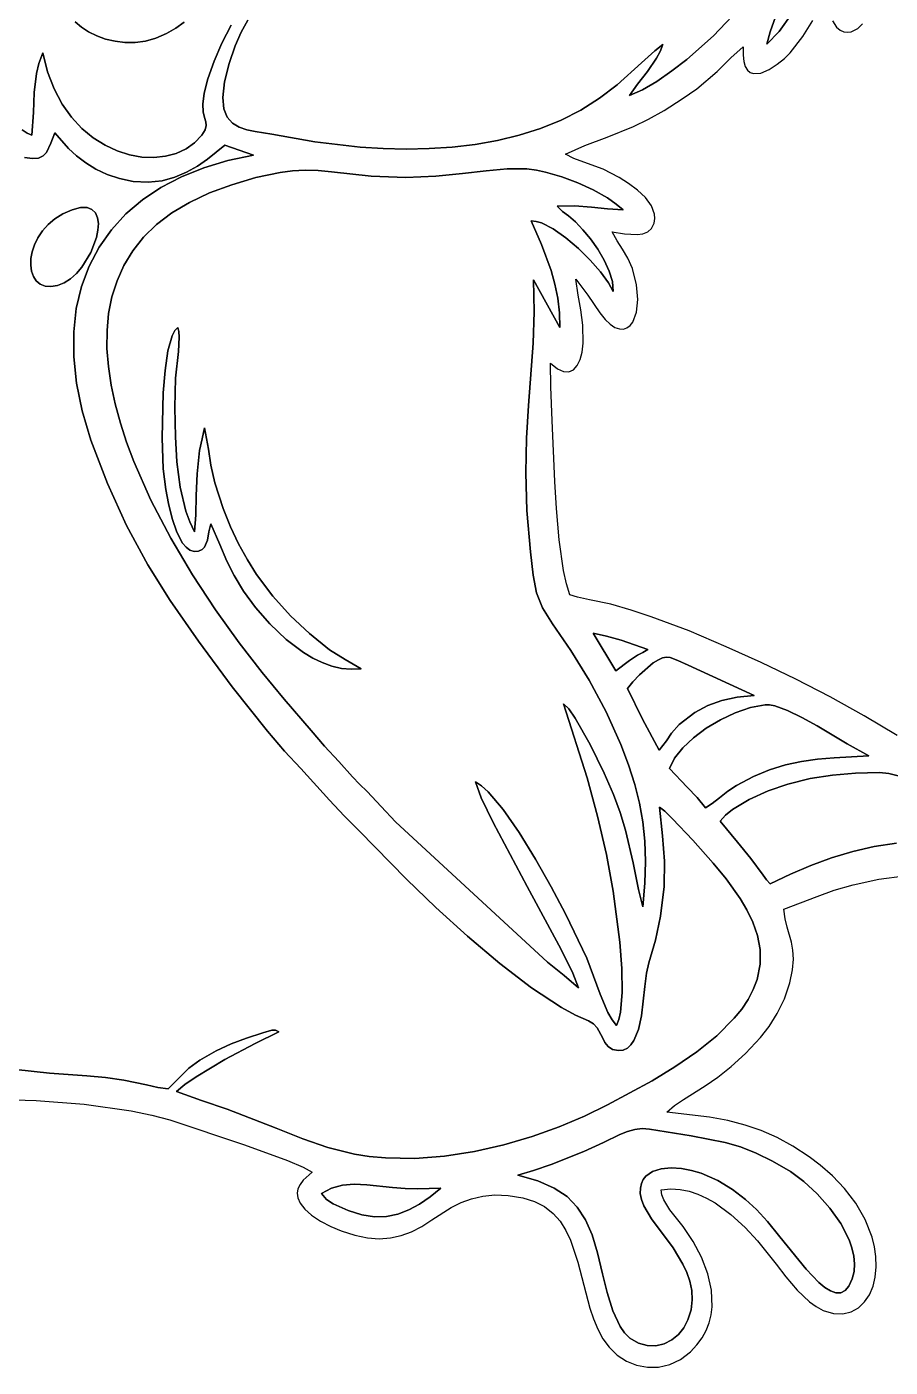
# Model space of a CAD drawing. Extents: x 1222 to 3994, y 2320 to 3800.
# Drawn here: x 2446.37 to 2460.85, y 3437.66 to 3460.13 of the extents above; entities that cross this region are included whole.
import ezdxf

# ---------------------------------------------------------------- set-up
doc = ezdxf.new("R2010")
doc.units = 0
doc.layers.add('layer_1', color=250, linetype='CONTINUOUS')

msp = doc.modelspace()

# ---------------------------------------------------------------- linework, layer by layer
at = {"layer": 'layer_1'}
for points in [[(2458.193, 3460.301), (2457.884, 3459.976), (2457.433, 3459.579), (2457.183, 3459.385), (2456.931, 3459.211), (2456.691, 3459.07), (2456.472, 3458.973), (2456.61, 3459.164), (2456.774, 3459.375), (2456.927, 3459.599), (2456.989, 3459.714), (2457.035, 3459.828), (2456.896, 3459.722), (2456.673, 3459.523), (2456.269, 3459.154), (2455.972, 3458.927), (2455.657, 3458.73), (2455.327, 3458.563), (2454.982, 3458.423), (2454.625, 3458.31), (2454.258, 3458.221), (2453.883, 3458.155), (2453.501, 3458.11), (2453.116, 3458.085), (2452.729, 3458.077), (2452.342, 3458.087), (2451.956, 3458.111), (2451.199, 3458.198), (2450.474, 3458.325), (2450.195, 3458.37), (2450.056, 3458.399), (2449.926, 3458.443), (2449.814, 3458.51), (2449.726, 3458.61), (2449.669, 3458.751), (2449.651, 3458.941), (2449.651, 3458.941), (2449.684, 3459.206), (2449.762, 3459.513), (2449.862, 3459.808), (2449.961, 3460.037), (2450.074, 3460.236)], [(2450.074, 3460.236), (2449.961, 3460.037), (2449.862, 3459.808), (2449.762, 3459.513), (2449.684, 3459.206), (2449.651, 3458.941), (2449.669, 3458.751), (2449.726, 3458.61), (2449.814, 3458.51), (2449.926, 3458.443), (2450.056, 3458.399), (2450.195, 3458.37), (2450.474, 3458.325), (2451.199, 3458.198), (2451.956, 3458.111), (2452.342, 3458.087), (2452.729, 3458.077), (2453.116, 3458.085), (2453.501, 3458.11), (2453.883, 3458.155), (2454.258, 3458.221), (2454.625, 3458.31), (2454.982, 3458.423), (2455.327, 3458.563), (2455.657, 3458.73), (2455.972, 3458.927), (2456.269, 3459.154), (2456.673, 3459.523), (2456.896, 3459.722), (2457.035, 3459.828), (2456.989, 3459.714), (2456.927, 3459.599), (2456.774, 3459.375), (2456.61, 3459.164), (2456.472, 3458.973), (2456.691, 3459.07), (2456.931, 3459.211), (2457.183, 3459.385), (2457.433, 3459.579), (2457.884, 3459.976), (2458.193, 3460.301)], [(2459.188, 3460.338), (2458.983, 3460.048), (2458.778, 3459.832), (2458.833, 3460.039), (2458.92, 3460.293)], [(2458.92, 3460.293), (2458.833, 3460.039), (2458.778, 3459.832), (2458.983, 3460.048), (2459.188, 3460.338)], [(2449.792, 3460.155), (2449.639, 3459.851), (2449.507, 3459.549), (2449.403, 3459.256), (2449.34, 3459.012), (2449.318, 3458.831), (2449.324, 3458.7), (2449.344, 3458.605), (2449.366, 3458.533), (2449.375, 3458.469), (2449.358, 3458.399), (2449.303, 3458.31), (2449.181, 3458.182), (2449.037, 3458.079), (2448.872, 3458.004), (2448.691, 3457.956), (2448.498, 3457.935), (2448.297, 3457.943), (2448.09, 3457.979), (2447.883, 3458.045), (2447.678, 3458.141), (2447.48, 3458.267), (2447.291, 3458.423), (2447.117, 3458.611), (2446.96, 3458.831), (2446.825, 3459.084), (2446.714, 3459.369), (2446.633, 3459.687), (2446.569, 3459.512), (2446.527, 3459.345), (2446.49, 3459.022), (2446.479, 3458.688), (2446.453, 3458.309), (2446.371, 3458.344), (2446.286, 3458.401)], [(2446.286, 3458.401), (2446.371, 3458.344), (2446.453, 3458.309), (2446.479, 3458.688), (2446.49, 3459.022), (2446.527, 3459.345), (2446.569, 3459.512), (2446.633, 3459.687), (2446.714, 3459.369), (2446.825, 3459.084), (2446.96, 3458.831), (2447.117, 3458.611), (2447.291, 3458.423), (2447.48, 3458.267), (2447.678, 3458.141), (2447.883, 3458.045), (2448.09, 3457.979), (2448.297, 3457.943), (2448.498, 3457.935), (2448.691, 3457.956), (2448.872, 3458.004), (2449.037, 3458.079), (2449.181, 3458.182), (2449.303, 3458.31), (2449.358, 3458.399), (2449.375, 3458.469), (2449.366, 3458.533), (2449.344, 3458.605), (2449.324, 3458.7), (2449.318, 3458.831), (2449.34, 3459.012), (2449.403, 3459.256), (2449.507, 3459.549), (2449.639, 3459.851), (2449.792, 3460.155)], [(2447.176, 3460.21), (2447.281, 3460.122), (2447.403, 3460.043), (2447.54, 3459.975), (2447.688, 3459.921), (2447.847, 3459.883), (2448.012, 3459.863), (2448.183, 3459.863), (2448.356, 3459.886), (2448.528, 3459.935), (2448.71, 3460.012), (2448.867, 3460.102), (2449.005, 3460.201)], [(2449.005, 3460.201), (2448.867, 3460.102), (2448.71, 3460.012), (2448.528, 3459.935), (2448.356, 3459.886), (2448.183, 3459.863), (2448.012, 3459.863), (2447.847, 3459.883), (2447.688, 3459.921), (2447.54, 3459.975), (2447.403, 3460.043), (2447.281, 3460.122), (2447.176, 3460.21)], [(2460.964, 3448.25), (2460.409, 3448.582), (2459.841, 3448.897), (2459.263, 3449.195), (2458.681, 3449.475), (2458.097, 3449.738), (2457.474, 3450.002), (2456.835, 3450.241), (2456.503, 3450.352), (2456.161, 3450.45), (2455.8, 3450.523), (2455.599, 3450.567), (2455.473, 3450.607), (2455.417, 3450.792), (2455.369, 3451.014), (2455.296, 3451.526), (2455.248, 3452.052), (2455.223, 3452.504), (2455.174, 3453.528), (2455.152, 3454.092), (2455.151, 3454.489), (2455.264, 3454.395), (2455.366, 3454.348), (2455.456, 3454.344), (2455.533, 3454.379), (2455.596, 3454.449), (2455.645, 3454.549), (2455.678, 3454.675), (2455.696, 3454.822), (2455.693, 3455.126), (2455.657, 3455.385), (2455.61, 3455.631), (2455.573, 3455.894), (2455.775, 3455.626), (2455.976, 3455.331), (2456.066, 3455.221), (2456.151, 3455.141), (2456.23, 3455.089), (2456.304, 3455.063), (2456.37, 3455.061), (2456.43, 3455.08), (2456.482, 3455.12), (2456.527, 3455.178), (2456.588, 3455.341), (2456.611, 3455.555), (2456.591, 3455.804), (2456.523, 3456.074), (2456.447, 3456.249), (2456.357, 3456.399), (2456.265, 3456.541), (2456.185, 3456.689), (2456.391, 3456.658), (2456.601, 3456.644), (2456.696, 3456.657), (2456.778, 3456.69), (2456.843, 3456.748), (2456.886, 3456.836), (2456.898, 3456.911), (2456.894, 3456.985), (2456.841, 3457.128), (2456.741, 3457.263), (2456.608, 3457.388), (2456.457, 3457.501), (2456.301, 3457.598), (2456.031, 3457.738), (2455.709, 3457.855), (2455.541, 3457.919), (2455.402, 3457.993), (2455.724, 3458.136), (2456.101, 3458.274), (2456.543, 3458.454), (2456.79, 3458.576), (2457.057, 3458.725), (2457.359, 3458.917), (2457.6, 3459.088), (2457.941, 3459.377), (2458.171, 3459.606), (2458.381, 3459.79), (2458.378, 3459.652), (2458.389, 3459.543), (2458.414, 3459.459), (2458.45, 3459.399), (2458.496, 3459.361), (2458.551, 3459.342), (2458.677, 3459.351), (2458.815, 3459.409), (2458.952, 3459.497), (2459.073, 3459.596), (2459.166, 3459.688), (2459.379, 3459.962), (2459.55, 3460.232)], [(2459.878, 3460.225), (2459.945, 3460.117), (2460.006, 3460.067), (2460.069, 3460.041), (2460.131, 3460.034), (2460.191, 3460.044), (2460.3, 3460.098), (2460.382, 3460.173)], [(2446.328, 3457.937), (2446.463, 3457.916), (2446.565, 3457.926), (2446.642, 3457.962), (2446.698, 3458.019), (2446.772, 3458.173), (2446.834, 3458.346), (2447.064, 3458.086), (2447.201, 3457.961), (2447.354, 3457.844), (2447.524, 3457.739), (2447.713, 3457.65), (2447.92, 3457.581), (2448.148, 3457.535), (2448.401, 3457.521), (2448.634, 3457.547), (2448.849, 3457.605), (2449.046, 3457.69), (2449.228, 3457.793), (2449.395, 3457.907), (2449.687, 3458.14), (2450.168, 3457.975), (2449.738, 3457.885), (2449.334, 3457.764), (2448.96, 3457.613), (2448.616, 3457.433), (2448.305, 3457.225), (2448.027, 3456.989), (2447.784, 3456.725), (2447.578, 3456.434), (2447.411, 3456.117), (2447.283, 3455.773), (2447.196, 3455.405), (2447.153, 3455.012), (2447.154, 3454.594), (2447.201, 3454.153), (2447.295, 3453.688), (2447.439, 3453.201), (2447.717, 3452.472), (2448.04, 3451.769), (2448.397, 3451.11), (2448.771, 3450.512), (2449.247, 3449.829), (2449.81, 3449.066), (2450.401, 3448.323), (2450.688, 3447.99), (2450.959, 3447.699), (2451.44, 3447.166), (2451.686, 3446.906), (2451.938, 3446.651), (2452.733, 3445.843), (2453.227, 3445.37), (2453.757, 3444.89), (2454.299, 3444.431), (2454.832, 3444.022), (2455.334, 3443.693), (2455.567, 3443.566), (2455.783, 3443.471), (2455.871, 3443.42), (2455.933, 3443.351), (2456.02, 3443.187), (2456.062, 3443.107), (2456.114, 3443.039), (2456.187, 3442.991), (2456.288, 3442.97), (2456.369, 3442.979), (2456.439, 3443.011), (2456.498, 3443.065), (2456.547, 3443.137), (2456.622, 3443.324), (2456.672, 3443.553), (2456.733, 3444.045), (2456.761, 3444.266), (2456.799, 3444.44), (2456.911, 3444.822), (2456.994, 3445.222), (2457.054, 3445.721), (2457.058, 3446.147), (2457.025, 3446.567), (2456.974, 3447.049), (2457.064, 3446.982), (2457.197, 3446.856), (2457.538, 3446.497), (2457.876, 3446.113), (2458.095, 3445.847), (2458.327, 3445.521), (2458.441, 3445.329), (2458.542, 3445.121), (2458.619, 3444.899), (2458.663, 3444.664), (2458.664, 3444.417), (2458.612, 3444.161), (2458.547, 3443.991), (2458.461, 3443.827), (2458.355, 3443.667), (2458.231, 3443.513), (2457.94, 3443.22), (2457.603, 3442.948), (2457.235, 3442.696), (2456.853, 3442.464), (2456.107, 3442.06), (2455.72, 3441.873), (2455.296, 3441.694), (2454.842, 3441.531), (2454.365, 3441.39), (2453.873, 3441.277), (2453.373, 3441.199), (2452.874, 3441.161), (2452.383, 3441.171), (2452.108, 3441.198), (2451.86, 3441.237), (2451.416, 3441.345), (2450.997, 3441.491), (2450.55, 3441.668), (2449.729, 3441.991), (2449.296, 3442.136), (2448.877, 3442.284), (2449.015, 3442.401), (2449.207, 3442.533), (2449.69, 3442.818), (2450.196, 3443.087), (2450.595, 3443.286), (2450.538, 3443.311), (2450.474, 3443.311), (2450.323, 3443.266), (2450.05, 3443.178), (2449.794, 3443.082), (2449.544, 3442.967), (2449.269, 3442.812), (2449.084, 3442.675), (2448.736, 3442.329), (2448.562, 3442.354), (2448.371, 3442.394), (2447.991, 3442.476), (2447.686, 3442.519), (2447.371, 3442.549), (2446.746, 3442.594), (2446.182, 3442.654)], [(2446.182, 3442.654), (2446.746, 3442.594), (2447.371, 3442.549), (2447.686, 3442.519), (2447.991, 3442.476), (2448.371, 3442.394), (2448.562, 3442.354), (2448.736, 3442.329), (2449.084, 3442.675), (2449.269, 3442.812), (2449.544, 3442.967), (2449.794, 3443.082), (2450.05, 3443.178), (2450.323, 3443.266), (2450.474, 3443.311), (2450.538, 3443.311), (2450.595, 3443.286), (2450.196, 3443.087), (2449.69, 3442.818), (2449.207, 3442.533), (2449.015, 3442.401), (2448.877, 3442.284), (2449.296, 3442.136), (2449.729, 3441.991), (2450.55, 3441.668), (2450.997, 3441.491), (2451.416, 3441.345), (2451.86, 3441.237), (2452.108, 3441.198), (2452.383, 3441.171), (2452.874, 3441.161), (2453.373, 3441.199), (2453.873, 3441.277), (2454.365, 3441.39), (2454.842, 3441.531), (2455.296, 3441.694), (2455.72, 3441.873), (2456.107, 3442.06), (2456.853, 3442.464), (2457.235, 3442.696), (2457.603, 3442.948), (2457.94, 3443.22), (2458.231, 3443.513), (2458.355, 3443.667), (2458.461, 3443.827), (2458.547, 3443.991), (2458.612, 3444.161), (2458.664, 3444.417), (2458.663, 3444.664), (2458.619, 3444.899), (2458.542, 3445.121), (2458.441, 3445.329), (2458.327, 3445.521), (2458.095, 3445.847), (2457.876, 3446.113), (2457.538, 3446.497), (2457.197, 3446.856), (2457.064, 3446.982), (2456.974, 3447.049), (2457.025, 3446.567), (2457.058, 3446.147), (2457.054, 3445.721), (2456.994, 3445.222), (2456.911, 3444.822), (2456.799, 3444.44), (2456.761, 3444.266), (2456.733, 3444.045), (2456.672, 3443.553), (2456.622, 3443.324), (2456.547, 3443.137), (2456.498, 3443.065), (2456.439, 3443.011), (2456.369, 3442.979), (2456.288, 3442.97), (2456.187, 3442.991), (2456.114, 3443.039), (2456.062, 3443.107), (2456.02, 3443.187), (2455.933, 3443.351), (2455.871, 3443.42), (2455.783, 3443.471), (2455.567, 3443.566), (2455.334, 3443.693), (2454.832, 3444.022), (2454.299, 3444.431), (2453.757, 3444.89), (2453.227, 3445.37), (2452.733, 3445.843), (2451.938, 3446.651), (2451.686, 3446.906), (2451.44, 3447.166), (2450.959, 3447.699), (2450.688, 3447.99), (2450.401, 3448.323), (2449.81, 3449.066), (2449.247, 3449.829), (2448.771, 3450.512), (2448.397, 3451.11), (2448.04, 3451.769), (2447.717, 3452.472), (2447.439, 3453.201), (2447.295, 3453.688), (2447.201, 3454.153), (2447.154, 3454.594), (2447.153, 3455.012), (2447.196, 3455.405), (2447.283, 3455.773), (2447.411, 3456.117), (2447.578, 3456.434), (2447.784, 3456.725), (2448.027, 3456.989), (2448.305, 3457.225), (2448.616, 3457.433), (2448.96, 3457.613), (2449.334, 3457.764), (2449.738, 3457.885), (2450.168, 3457.975), (2449.687, 3458.14), (2449.395, 3457.907), (2449.228, 3457.793), (2449.046, 3457.69), (2448.849, 3457.605), (2448.634, 3457.547), (2448.401, 3457.521), (2448.148, 3457.535), (2447.92, 3457.581), (2447.713, 3457.65), (2447.524, 3457.739), (2447.354, 3457.844), (2447.201, 3457.961), (2447.064, 3458.086), (2446.834, 3458.346), (2446.772, 3458.173), (2446.698, 3458.019), (2446.642, 3457.962), (2446.565, 3457.926), (2446.463, 3457.916), (2446.328, 3457.937)], [(2460.953, 3446.448), (2460.579, 3446.392), (2460.216, 3446.308), (2459.863, 3446.2), (2459.516, 3446.071), (2459.174, 3445.925), (2458.835, 3445.764), (2458.77, 3445.829), (2458.715, 3445.911), (2458.51, 3446.189), (2458.284, 3446.465), (2457.992, 3446.815), (2457.992, 3446.815), (2458.086, 3446.914), (2458.202, 3447.008), (2458.482, 3447.178), (2458.801, 3447.321), (2459.13, 3447.434), (2459.502, 3447.527), (2459.878, 3447.586), (2460.264, 3447.618), (2460.666, 3447.63), (2460.825, 3447.616), (2460.981, 3447.574)], [(2460.981, 3447.574), (2460.825, 3447.616), (2460.666, 3447.63), (2460.264, 3447.618), (2459.878, 3447.586), (2459.502, 3447.527), (2459.13, 3447.434), (2458.801, 3447.321), (2458.482, 3447.178), (2458.202, 3447.008), (2458.086, 3446.914), (2457.992, 3446.815), (2457.992, 3446.815), (2458.284, 3446.465), (2458.51, 3446.189), (2458.715, 3445.911), (2458.77, 3445.829), (2458.835, 3445.764), (2459.174, 3445.925), (2459.516, 3446.071), (2459.863, 3446.2), (2460.216, 3446.308), (2460.579, 3446.392), (2460.953, 3446.448)], [(2446.156, 3442.143), (2446.523, 3442.136), (2447.326, 3442.073), (2448.115, 3441.959), (2448.465, 3441.888), (2448.765, 3441.811), (2450.016, 3441.393), (2450.736, 3441.126), (2451, 3441.015), (2451.153, 3440.932), (2451.002, 3440.796), (2450.948, 3440.727), (2450.913, 3440.656), (2450.9, 3440.581), (2450.912, 3440.501), (2450.953, 3440.412), (2451.027, 3440.315), (2451.142, 3440.212), (2451.294, 3440.112), (2451.466, 3440.021), (2451.64, 3439.947), (2451.869, 3439.875), (2452.08, 3439.831), (2452.278, 3439.817), (2452.465, 3439.83), (2452.644, 3439.869), (2452.817, 3439.934), (2452.989, 3440.023), (2453.161, 3440.135), (2453.48, 3440.341), (2453.648, 3440.424), (2453.824, 3440.488), (2454.013, 3440.532), (2454.217, 3440.552), (2454.439, 3440.544), (2454.683, 3440.505), (2454.882, 3440.444), (2455.05, 3440.355), (2455.191, 3440.243), (2455.309, 3440.109), (2455.405, 3439.957), (2455.485, 3439.791), (2455.609, 3439.426), (2455.808, 3438.656), (2455.868, 3438.474), (2455.94, 3438.301), (2456.026, 3438.142), (2456.13, 3437.999), (2456.265, 3437.868), (2456.422, 3437.768), (2456.593, 3437.699), (2456.775, 3437.665), (2456.962, 3437.668), (2457.148, 3437.71), (2457.328, 3437.794), (2457.497, 3437.923), (2457.605, 3438.037), (2457.692, 3438.157), (2457.761, 3438.281), (2457.811, 3438.41), (2457.844, 3438.543), (2457.861, 3438.678), (2457.851, 3438.954), (2457.789, 3439.232), (2457.683, 3439.507), (2457.541, 3439.773), (2457.371, 3440.023), (2457.149, 3440.304), (2457.049, 3440.471), (2457.018, 3440.554), (2457.006, 3440.635), (2457.165, 3440.652), (2457.321, 3440.644), (2457.473, 3440.614), (2457.622, 3440.565), (2457.767, 3440.499), (2457.908, 3440.418), (2458.172, 3440.225), (2458.411, 3440.005), (2458.62, 3439.78), (2458.931, 3439.394), (2459.095, 3439.18), (2459.283, 3438.958), (2459.493, 3438.76), (2459.605, 3438.68), (2459.723, 3438.617), (2459.893, 3438.565), (2460.049, 3438.559), (2460.19, 3438.593), (2460.312, 3438.661), (2460.415, 3438.759), (2460.498, 3438.88), (2460.557, 3439.02), (2460.593, 3439.172), (2460.609, 3439.347), (2460.604, 3439.518), (2460.583, 3439.682), (2460.545, 3439.841), (2460.427, 3440.141), (2460.268, 3440.414), (2460.079, 3440.657), (2459.876, 3440.87), (2459.673, 3441.048), (2459.485, 3441.19), (2459.213, 3441.366), (2458.949, 3441.511), (2458.684, 3441.629), (2458.412, 3441.723), (2458.125, 3441.797), (2457.816, 3441.855), (2457.098, 3441.941), (2457.227, 3442.049), (2457.379, 3442.152), (2457.742, 3442.38), (2457.952, 3442.525), (2458.177, 3442.702), (2458.416, 3442.921), (2458.669, 3443.19), (2458.814, 3443.375), (2458.951, 3443.592), (2459.07, 3443.836), (2459.16, 3444.103), (2459.205, 3444.322), (2459.221, 3444.502), (2459.214, 3444.654), (2459.19, 3444.788), (2459.119, 3445.041), (2459.084, 3445.18), (2459.059, 3445.342), (2459.621, 3445.554), (2459.906, 3445.656), (2460.225, 3445.75), (2460.652, 3445.841), (2461.086, 3445.899)]]:
    msp.add_lwpolyline(points, dxfattribs=at)
for points in [[(2455.618, 3444.023), (2455.376, 3444.23), (2455.096, 3444.45), (2452.548, 3446.804), (2452.311, 3447.059), (2452.073, 3447.309), (2451.945, 3447.432), (2451.829, 3447.555), (2451.598, 3447.815), (2451.36, 3448.069), (2451.137, 3448.335), (2450.683, 3448.86), (2450.314, 3449.303), (2449.926, 3449.804), (2449.533, 3450.353), (2449.147, 3450.941), (2448.781, 3451.557), (2448.448, 3452.194), (2448.162, 3452.839), (2448.04, 3453.163), (2447.935, 3453.485), (2447.848, 3453.805), (2447.78, 3454.121), (2447.734, 3454.432), (2447.711, 3454.737), (2447.712, 3455.034), (2447.739, 3455.324), (2447.794, 3455.603), (2447.879, 3455.871), (2447.994, 3456.128), (2448.142, 3456.371), (2448.324, 3456.599), (2448.543, 3456.811), (2448.798, 3457.007), (2449.093, 3457.184), (2449.429, 3457.342), (2449.807, 3457.479), (2450.209, 3457.598), (2450.615, 3457.686), (2450.822, 3457.713), (2451.034, 3457.725), (2451.252, 3457.719), (2451.477, 3457.695), (2452.142, 3457.62), (2452.722, 3457.603), (2453.228, 3457.624), (2453.673, 3457.667), (2454.067, 3457.713), (2454.423, 3457.744), (2454.753, 3457.743), (2454.911, 3457.724), (2455.067, 3457.691), (2455.34, 3457.609), (2455.608, 3457.509), (2455.866, 3457.392), (2456.106, 3457.257), (2456.249, 3457.153), (2456.369, 3457.061), (2456.107, 3457.074), (2455.834, 3457.103), (2455.552, 3457.126), (2455.261, 3457.122), (2455.349, 3457.028), (2455.448, 3456.959), (2455.565, 3456.858), (2455.691, 3456.726), (2455.82, 3456.571), (2455.941, 3456.398), (2456.049, 3456.216), (2456.133, 3456.033), (2456.187, 3455.855), (2456.202, 3455.69), (2456.121, 3455.837), (2455.987, 3456.017), (2455.815, 3456.214), (2455.617, 3456.411), (2455.406, 3456.592), (2455.196, 3456.74), (2454.998, 3456.839), (2454.909, 3456.865), (2454.827, 3456.872), (2454.995, 3456.478), (2455.157, 3456.044), (2455.223, 3455.814), (2455.273, 3455.576), (2455.302, 3455.333), (2455.304, 3455.084), (2454.865, 3455.887), (2454.876, 3455.347), (2454.857, 3454.824), (2454.782, 3453.781), (2454.748, 3453.233), (2454.734, 3452.65), (2454.751, 3452.019), (2454.811, 3451.326), (2454.859, 3450.934), (2454.916, 3450.639), (2455.012, 3450.388), (2455.181, 3450.123), (2455.492, 3449.677), (2455.797, 3449.178), (2456.081, 3448.646), (2456.326, 3448.098), (2456.455, 3447.756), (2456.56, 3447.431), (2456.639, 3447.116), (2456.695, 3446.802), (2456.728, 3446.48), (2456.739, 3446.141), (2456.728, 3445.777), (2456.697, 3445.379), (2456.622, 3445.67), (2456.536, 3446.114), (2456.407, 3446.661), (2456.318, 3446.957), (2456.207, 3447.26), (2456.048, 3447.62), (2455.812, 3448.099), (2455.564, 3448.54), (2455.454, 3448.695), (2455.364, 3448.782), (2455.764, 3447.538), (2455.934, 3446.901), (2456.085, 3446.255), (2456.197, 3445.644), (2456.309, 3444.785), (2456.344, 3444.346), (2456.352, 3443.945), (2456.325, 3443.616), (2456.295, 3443.489), (2456.253, 3443.392), (2456.181, 3443.486), (2456.112, 3443.61), (2455.982, 3443.914), (2455.756, 3444.521), (2455.402, 3445.259), (2455.161, 3445.713), (2454.896, 3446.179), (2454.622, 3446.622), (2454.354, 3447.008), (2454.106, 3447.304), (2453.994, 3447.407), (2453.893, 3447.474), (2453.988, 3447.208), (2454.187, 3446.793), (2454.758, 3445.721), (2455.327, 3444.662), (2455.525, 3444.265), (2455.618, 3444.023)], [(2455.618, 3444.023), (2455.525, 3444.265), (2455.327, 3444.662), (2454.758, 3445.721), (2454.187, 3446.793), (2453.988, 3447.208), (2453.893, 3447.474), (2453.994, 3447.407), (2454.106, 3447.304), (2454.354, 3447.008), (2454.622, 3446.622), (2454.896, 3446.179), (2455.161, 3445.713), (2455.402, 3445.259), (2455.756, 3444.521), (2455.982, 3443.914), (2456.112, 3443.61), (2456.181, 3443.486), (2456.253, 3443.392), (2456.295, 3443.489), (2456.325, 3443.616), (2456.352, 3443.945), (2456.344, 3444.346), (2456.309, 3444.785), (2456.197, 3445.644), (2456.085, 3446.255), (2455.934, 3446.901), (2455.764, 3447.538), (2455.364, 3448.782), (2455.454, 3448.695), (2455.564, 3448.54), (2455.812, 3448.099), (2456.048, 3447.62), (2456.207, 3447.26), (2456.318, 3446.957), (2456.407, 3446.661), (2456.536, 3446.114), (2456.622, 3445.67), (2456.697, 3445.379), (2456.728, 3445.777), (2456.739, 3446.141), (2456.728, 3446.48), (2456.695, 3446.802), (2456.639, 3447.116), (2456.56, 3447.431), (2456.455, 3447.756), (2456.326, 3448.098), (2456.081, 3448.646), (2455.797, 3449.178), (2455.492, 3449.677), (2455.181, 3450.123), (2455.012, 3450.388), (2454.916, 3450.639), (2454.859, 3450.934), (2454.811, 3451.326), (2454.751, 3452.019), (2454.734, 3452.65), (2454.748, 3453.233), (2454.782, 3453.781), (2454.857, 3454.824), (2454.876, 3455.347), (2454.865, 3455.887), (2455.304, 3455.084), (2455.302, 3455.333), (2455.273, 3455.576), (2455.223, 3455.814), (2455.157, 3456.044), (2454.995, 3456.478), (2454.827, 3456.872), (2454.909, 3456.865), (2454.998, 3456.839), (2455.196, 3456.74), (2455.406, 3456.592), (2455.617, 3456.411), (2455.815, 3456.214), (2455.987, 3456.017), (2456.121, 3455.837), (2456.202, 3455.69), (2456.187, 3455.855), (2456.133, 3456.033), (2456.049, 3456.216), (2455.941, 3456.398), (2455.82, 3456.571), (2455.691, 3456.726), (2455.565, 3456.858), (2455.448, 3456.959), (2455.349, 3457.028), (2455.261, 3457.122), (2455.552, 3457.126), (2455.834, 3457.103), (2456.107, 3457.074), (2456.369, 3457.061), (2456.249, 3457.153), (2456.106, 3457.257), (2455.866, 3457.392), (2455.608, 3457.509), (2455.34, 3457.609), (2455.067, 3457.691), (2454.911, 3457.724), (2454.753, 3457.743), (2454.423, 3457.744), (2454.067, 3457.713), (2453.673, 3457.667), (2453.228, 3457.624), (2452.722, 3457.603), (2452.142, 3457.62), (2451.477, 3457.695), (2451.252, 3457.719), (2451.034, 3457.725), (2450.822, 3457.713), (2450.615, 3457.686), (2450.209, 3457.598), (2449.807, 3457.479), (2449.429, 3457.342), (2449.093, 3457.184), (2448.798, 3457.007), (2448.543, 3456.811), (2448.324, 3456.599), (2448.142, 3456.371), (2447.994, 3456.128), (2447.879, 3455.871), (2447.794, 3455.603), (2447.739, 3455.324), (2447.712, 3455.034), (2447.711, 3454.737), (2447.734, 3454.432), (2447.78, 3454.121), (2447.848, 3453.805), (2447.935, 3453.485), (2448.04, 3453.163), (2448.162, 3452.839), (2448.448, 3452.194), (2448.781, 3451.557), (2449.147, 3450.941), (2449.533, 3450.353), (2449.926, 3449.804), (2450.314, 3449.303), (2450.683, 3448.86), (2451.137, 3448.335), (2451.36, 3448.069), (2451.598, 3447.815), (2451.829, 3447.555), (2451.945, 3447.432), (2452.073, 3447.309), (2452.311, 3447.059), (2452.548, 3446.804), (2455.096, 3444.45), (2455.376, 3444.23), (2455.618, 3444.023)], [(2447.128, 3457.06), (2447.266, 3457.095), (2447.376, 3457.095), (2447.459, 3457.065), (2447.517, 3457.007), (2447.552, 3456.927), (2447.566, 3456.829), (2447.56, 3456.718), (2447.535, 3456.596), (2447.438, 3456.342), (2447.288, 3456.1), (2447.197, 3455.994), (2447.098, 3455.905), (2446.993, 3455.836), (2446.883, 3455.791), (2446.77, 3455.773), (2446.672, 3455.782), (2446.591, 3455.815), (2446.526, 3455.871), (2446.478, 3455.944), (2446.446, 3456.032), (2446.432, 3456.133), (2446.435, 3456.242), (2446.456, 3456.357), (2446.495, 3456.474), (2446.552, 3456.592), (2446.629, 3456.705), (2446.724, 3456.812), (2446.839, 3456.908), (2446.973, 3456.992), (2447.128, 3457.06)], [(2447.128, 3457.06), (2446.973, 3456.992), (2446.839, 3456.908), (2446.724, 3456.812), (2446.629, 3456.705), (2446.552, 3456.592), (2446.495, 3456.474), (2446.456, 3456.357), (2446.435, 3456.242), (2446.432, 3456.133), (2446.446, 3456.032), (2446.478, 3455.944), (2446.526, 3455.871), (2446.591, 3455.815), (2446.672, 3455.782), (2446.77, 3455.773), (2446.883, 3455.791), (2446.993, 3455.836), (2447.098, 3455.905), (2447.197, 3455.994), (2447.288, 3456.1), (2447.438, 3456.342), (2447.535, 3456.596), (2447.56, 3456.718), (2447.566, 3456.829), (2447.552, 3456.927), (2447.517, 3457.007), (2447.459, 3457.065), (2447.376, 3457.095), (2447.266, 3457.095), (2447.128, 3457.06)], [(2449.176, 3451.665), (2449.2, 3451.946), (2449.208, 3452.273), (2449.222, 3452.637), (2449.263, 3453.028), (2449.306, 3453.22), (2449.345, 3453.406), (2449.411, 3453.047), (2449.452, 3452.779), (2449.518, 3452.486), (2449.659, 3452.053), (2449.781, 3451.748), (2449.918, 3451.462), (2450.066, 3451.196), (2450.221, 3450.949), (2450.491, 3450.584), (2450.788, 3450.255), (2451.108, 3449.958), (2451.445, 3449.688), (2451.707, 3449.526), (2451.971, 3449.369), (2451.807, 3449.36), (2451.643, 3449.375), (2451.481, 3449.413), (2451.32, 3449.471), (2451.162, 3449.547), (2451.008, 3449.639), (2450.713, 3449.861), (2450.442, 3450.119), (2450.203, 3450.395), (2450, 3450.671), (2449.843, 3450.929), (2449.723, 3451.174), (2449.603, 3451.45), (2449.455, 3451.797), (2449.419, 3451.665), (2449.395, 3451.525), (2449.349, 3451.406), (2449.307, 3451.364), (2449.246, 3451.337), (2449.171, 3451.333), (2449.101, 3451.356), (2449.038, 3451.404), (2448.98, 3451.472), (2448.881, 3451.658), (2448.803, 3451.888), (2448.743, 3452.135), (2448.7, 3452.374), (2448.654, 3452.72), (2448.635, 3453.237), (2448.654, 3453.99), (2448.685, 3454.367), (2448.734, 3454.698), (2448.805, 3454.949), (2448.849, 3455.034), (2448.899, 3455.085), (2448.916, 3455.02), (2448.922, 3454.925), (2448.908, 3454.685), (2448.862, 3454.236), (2448.849, 3453.745), (2448.858, 3453.254), (2448.885, 3452.836), (2448.94, 3452.411), (2449.035, 3452.01), (2449.099, 3451.829), (2449.176, 3451.665)], [(2449.176, 3451.665), (2449.099, 3451.829), (2449.035, 3452.01), (2448.94, 3452.411), (2448.885, 3452.836), (2448.858, 3453.254), (2448.849, 3453.745), (2448.862, 3454.236), (2448.908, 3454.685), (2448.922, 3454.925), (2448.916, 3455.02), (2448.899, 3455.085), (2448.849, 3455.034), (2448.805, 3454.949), (2448.734, 3454.698), (2448.685, 3454.367), (2448.654, 3453.99), (2448.635, 3453.237), (2448.654, 3452.72), (2448.7, 3452.374), (2448.743, 3452.135), (2448.803, 3451.888), (2448.881, 3451.658), (2448.98, 3451.472), (2449.038, 3451.404), (2449.101, 3451.356), (2449.171, 3451.333), (2449.246, 3451.337), (2449.307, 3451.364), (2449.349, 3451.406), (2449.395, 3451.525), (2449.419, 3451.665), (2449.455, 3451.797), (2449.603, 3451.45), (2449.723, 3451.174), (2449.843, 3450.929), (2450, 3450.671), (2450.203, 3450.395), (2450.442, 3450.119), (2450.713, 3449.861), (2451.008, 3449.639), (2451.162, 3449.547), (2451.32, 3449.471), (2451.481, 3449.413), (2451.643, 3449.375), (2451.807, 3449.36), (2451.971, 3449.369), (2451.707, 3449.526), (2451.445, 3449.688), (2451.108, 3449.958), (2450.788, 3450.255), (2450.491, 3450.584), (2450.221, 3450.949), (2450.066, 3451.196), (2449.918, 3451.462), (2449.781, 3451.748), (2449.659, 3452.053), (2449.518, 3452.486), (2449.452, 3452.779), (2449.411, 3453.047), (2449.345, 3453.406), (2449.306, 3453.22), (2449.263, 3453.028), (2449.222, 3452.637), (2449.208, 3452.273), (2449.2, 3451.946), (2449.176, 3451.665)], [(2455.862, 3449.962), (2456.09, 3449.916), (2456.336, 3449.846), (2456.779, 3449.692), (2456.698, 3449.639), (2456.61, 3449.594), (2456.472, 3449.507), (2456.244, 3449.332), (2455.862, 3449.962)], [(2456.244, 3449.332), (2456.472, 3449.507), (2456.61, 3449.594), (2456.698, 3449.639), (2456.779, 3449.692), (2456.336, 3449.846), (2456.09, 3449.916), (2455.862, 3449.962), (2456.244, 3449.332)], [(2456.441, 3449.038), (2456.531, 3449.152), (2456.643, 3449.269), (2456.872, 3449.465), (2456.957, 3449.52), (2457.029, 3449.551), (2457.093, 3449.562), (2457.155, 3449.556), (2457.286, 3449.506), (2457.459, 3449.427), (2458.563, 3448.923), (2458.279, 3448.895), (2458.02, 3448.839), (2457.785, 3448.754), (2457.571, 3448.635), (2457.305, 3448.433), (2457.177, 3448.288), (2457.096, 3448.159), (2456.972, 3448.002), (2456.694, 3448.522), (2456.441, 3449.038)], [(2456.441, 3449.038), (2456.694, 3448.522), (2456.972, 3448.002), (2457.096, 3448.159), (2457.177, 3448.288), (2457.305, 3448.433), (2457.571, 3448.635), (2457.785, 3448.754), (2458.02, 3448.839), (2458.279, 3448.895), (2458.563, 3448.923), (2457.459, 3449.427), (2457.286, 3449.506), (2457.155, 3449.556), (2457.093, 3449.562), (2457.029, 3449.551), (2456.957, 3449.52), (2456.872, 3449.465), (2456.643, 3449.269), (2456.531, 3449.152), (2456.441, 3449.038)], [(2457.144, 3447.698), (2457.229, 3447.869), (2457.367, 3448.042), (2457.548, 3448.212), (2457.761, 3448.371), (2457.997, 3448.513), (2458.247, 3448.63), (2458.5, 3448.717), (2458.746, 3448.765), (2458.82, 3448.764), (2458.909, 3448.746), (2459.121, 3448.67), (2459.364, 3448.552), (2459.623, 3448.41), (2460.122, 3448.113), (2460.486, 3447.909), (2459.903, 3447.877), (2459.628, 3447.852), (2459.358, 3447.814), (2459.091, 3447.757), (2458.822, 3447.676), (2458.55, 3447.563), (2458.269, 3447.414), (2458.122, 3447.315), (2457.985, 3447.208), (2457.859, 3447.111), (2457.747, 3447.038), (2457.607, 3447.21), (2457.442, 3447.385), (2457.144, 3447.698)], [(2457.144, 3447.698), (2457.442, 3447.385), (2457.607, 3447.21), (2457.747, 3447.038), (2457.859, 3447.111), (2457.985, 3447.208), (2458.122, 3447.315), (2458.269, 3447.414), (2458.55, 3447.563), (2458.822, 3447.676), (2459.091, 3447.757), (2459.358, 3447.814), (2459.628, 3447.852), (2459.903, 3447.877), (2460.486, 3447.909), (2460.122, 3448.113), (2459.623, 3448.41), (2459.364, 3448.552), (2459.121, 3448.67), (2458.909, 3448.746), (2458.82, 3448.764), (2458.746, 3448.765), (2458.5, 3448.717), (2458.247, 3448.63), (2457.997, 3448.513), (2457.761, 3448.371), (2457.548, 3448.212), (2457.367, 3448.042), (2457.229, 3447.869), (2457.144, 3447.698)], [(2454.598, 3440.884), (2454.866, 3440.96), (2455.158, 3441.063), (2455.708, 3441.281), (2456.04, 3441.432), (2456.314, 3441.565), (2456.439, 3441.615), (2456.561, 3441.649), (2456.684, 3441.663), (2456.811, 3441.653), (2457.508, 3441.541), (2458.075, 3441.431), (2458.337, 3441.355), (2458.6, 3441.254), (2458.874, 3441.119), (2459.171, 3440.942), (2459.395, 3440.777), (2459.621, 3440.57), (2459.833, 3440.331), (2460.016, 3440.07), (2460.155, 3439.799), (2460.203, 3439.663), (2460.234, 3439.528), (2460.247, 3439.395), (2460.239, 3439.266), (2460.208, 3439.143), (2460.152, 3439.025), (2460.089, 3438.949), (2460.015, 3438.913), (2459.933, 3438.913), (2459.844, 3438.944), (2459.748, 3439.003), (2459.647, 3439.085), (2459.434, 3439.305), (2458.996, 3439.847), (2458.79, 3440.104), (2458.604, 3440.309), (2458.419, 3440.476), (2458.202, 3440.642), (2457.953, 3440.793), (2457.673, 3440.915), (2457.515, 3440.96), (2457.344, 3440.992), (2457.17, 3441.003), (2457.005, 3440.99), (2456.859, 3440.946), (2456.745, 3440.866), (2456.703, 3440.811), (2456.674, 3440.745), (2456.657, 3440.667), (2456.655, 3440.577), (2456.674, 3440.475), (2456.714, 3440.369), (2456.845, 3440.149), (2457.203, 3439.663), (2457.368, 3439.393), (2457.435, 3439.251), (2457.486, 3439.104), (2457.517, 3438.951), (2457.525, 3438.792), (2457.505, 3438.628), (2457.454, 3438.457), (2457.386, 3438.325), (2457.294, 3438.212), (2457.181, 3438.121), (2457.054, 3438.058), (2456.915, 3438.025), (2456.77, 3438.027), (2456.624, 3438.068), (2456.48, 3438.153), (2456.392, 3438.238), (2456.316, 3438.345), (2456.192, 3438.611), (2456.098, 3438.917), (2456.023, 3439.231), (2455.938, 3439.582), (2455.845, 3439.881), (2455.735, 3440.134), (2455.598, 3440.347), (2455.426, 3440.523), (2455.208, 3440.667), (2454.935, 3440.786), (2454.598, 3440.884)], [(2454.598, 3440.884), (2454.935, 3440.786), (2455.208, 3440.667), (2455.426, 3440.523), (2455.598, 3440.347), (2455.735, 3440.134), (2455.845, 3439.881), (2455.938, 3439.582), (2456.023, 3439.231), (2456.098, 3438.917), (2456.192, 3438.611), (2456.316, 3438.345), (2456.392, 3438.238), (2456.48, 3438.153), (2456.624, 3438.068), (2456.77, 3438.027), (2456.915, 3438.025), (2457.054, 3438.058), (2457.181, 3438.121), (2457.294, 3438.212), (2457.386, 3438.325), (2457.454, 3438.457), (2457.505, 3438.628), (2457.525, 3438.792), (2457.517, 3438.951), (2457.486, 3439.104), (2457.435, 3439.251), (2457.368, 3439.393), (2457.203, 3439.663), (2456.845, 3440.149), (2456.714, 3440.369), (2456.674, 3440.475), (2456.655, 3440.577), (2456.657, 3440.667), (2456.674, 3440.745), (2456.703, 3440.811), (2456.745, 3440.866), (2456.859, 3440.946), (2457.005, 3440.99), (2457.17, 3441.003), (2457.344, 3440.992), (2457.515, 3440.96), (2457.673, 3440.915), (2457.953, 3440.793), (2458.202, 3440.642), (2458.419, 3440.476), (2458.604, 3440.309), (2458.79, 3440.104), (2458.996, 3439.847), (2459.434, 3439.305), (2459.647, 3439.085), (2459.748, 3439.003), (2459.844, 3438.944), (2459.933, 3438.913), (2460.015, 3438.913), (2460.089, 3438.949), (2460.152, 3439.025), (2460.208, 3439.143), (2460.239, 3439.266), (2460.247, 3439.395), (2460.234, 3439.528), (2460.203, 3439.663), (2460.155, 3439.799), (2460.016, 3440.07), (2459.833, 3440.331), (2459.621, 3440.57), (2459.395, 3440.777), (2459.171, 3440.942), (2458.874, 3441.119), (2458.6, 3441.254), (2458.337, 3441.355), (2458.075, 3441.431), (2457.508, 3441.541), (2456.811, 3441.653), (2456.684, 3441.663), (2456.561, 3441.649), (2456.439, 3441.615), (2456.314, 3441.565), (2456.04, 3441.432), (2455.708, 3441.281), (2455.158, 3441.063), (2454.866, 3440.96), (2454.598, 3440.884)], [(2451.308, 3440.573), (2451.474, 3440.666), (2451.659, 3440.715), (2451.858, 3440.731), (2452.068, 3440.723), (2452.499, 3440.676), (2452.713, 3440.657), (2452.919, 3440.653), (2453.312, 3440.667), (2453.133, 3440.521), (2452.954, 3440.397), (2452.774, 3440.299), (2452.589, 3440.229), (2452.398, 3440.19), (2452.197, 3440.185), (2451.983, 3440.217), (2451.753, 3440.289), (2451.504, 3440.4), (2451.391, 3440.477), (2451.308, 3440.573)], [(2451.308, 3440.573), (2451.391, 3440.477), (2451.504, 3440.4), (2451.753, 3440.289), (2451.983, 3440.217), (2452.197, 3440.185), (2452.398, 3440.19), (2452.589, 3440.229), (2452.774, 3440.299), (2452.954, 3440.397), (2453.133, 3440.521), (2453.312, 3440.667), (2452.919, 3440.653), (2452.713, 3440.657), (2452.499, 3440.676), (2452.068, 3440.723), (2451.858, 3440.731), (2451.659, 3440.715), (2451.474, 3440.666), (2451.308, 3440.573)]]:
    msp.add_lwpolyline(points, close=True, dxfattribs=at)

doc.saveas('drawing.dxf')
